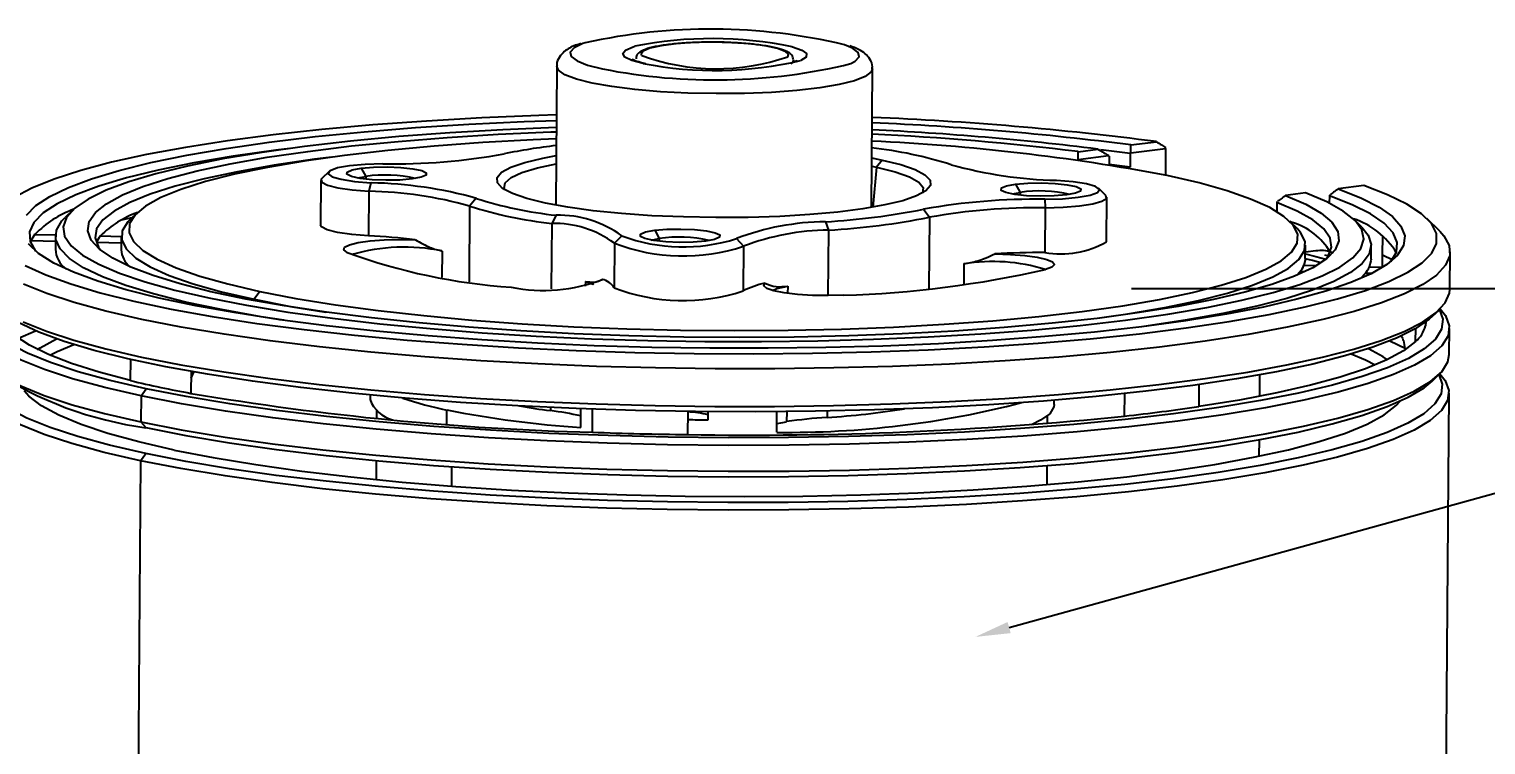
# Model space of a CAD drawing. Header units: millimetres. Extents: x 0 to 1189, y 0 to 841.
# Drawn here: x 538.2 to 704.3, y 537.1 to 618.7 of the extents above; entities that cross this region are included whole.
import ezdxf
from ezdxf import colors
from ezdxf.entities.mleader import LeaderData, LeaderLine
from ezdxf.math import Vec2, Vec3

# ---------------------------------------------------------------- set-up
doc = ezdxf.new("R2010")
doc.units = ezdxf.units.MM

msp = doc.modelspace()

# ---------------------------------------------------------------- linework, layer by layer
at = {"color": 7, "linetype": 'Continuous', "lineweight": 25}
for p, q in [((598.35, 614.5), (598.23, 598.67)), ((625.36, 614.88), (625.36, 615.19)), ((634.23, 598.39), (634.35, 614.23)), ((657.78, 604.76), (660.04, 605.05)), ((663.72, 604.54), (660.37, 604.97)), ((663.72, 604.54), (663.71, 603)), ((663.79, 605.53), (666.71, 605.9)), ((663.8, 604.63), (667.77, 605.14)), ((667.77, 605.14), (667.75, 602.08)), ((667.77, 605.14), (667.77, 605.24)), ((576.06, 602.88), (576.58, 601.94)), ((634.27, 603.1), (634.8, 602.99)), ((634.28, 604.04), (635.46, 603.81)), ((634.8, 602.99), (634.38, 598.42)), ((635.46, 603.81), (634.8, 602.99)), ((657.8, 603.87), (661.26, 604.31)), ((661.33, 604.23), (661.32, 603.26)), ((663.25, 602.94), (663.71, 603)), ((571.45, 601.49), (571.41, 596.4)), ((572.39, 602.5), (571.56, 601.7)), ((575.65, 601.76), (576.58, 601.94)), ((576.58, 601.94), (576.58, 601.63)), ((577.17, 601.21), (576.94, 600.25)), ((576.94, 600.25), (576.9, 595.16)), ((650.26, 599.94), (651.19, 600.11)), ((650.66, 601.05), (651.19, 600.11)), ((651.19, 600.11), (651.18, 599.81)), ((660.95, 599.77), (660.13, 600.58)), ((661.01, 594.47), (661.05, 599.56)), ((683.71, 600.05), (681.44, 599.76)), ((686.44, 599.73), (686.43, 598.88)), ((690.37, 600.9), (687.45, 600.52)), ((543.13, 598.06), (542.29, 597.26)), ((588.42, 598.56), (588.35, 589.91)), ((589.18, 599.44), (588.42, 598.56)), ((640.17, 598.19), (640.83, 597.28)), ((653.99, 599.33), (654.04, 598.37)), ((654.04, 598.37), (654, 593.28)), ((680.44, 598.96), (680.43, 597.93)), ((548.74, 596.97), (549.95, 597.25)), ((550.52, 597.8), (549.69, 597)), ((597.78, 596.58), (597.72, 589.12)), ((598.29, 597.51), (597.78, 596.58)), ((628.98, 596.76), (629.33, 595.81)), ((640.83, 597.28), (640.77, 589.12)), ((682.75, 596), (681.93, 596.81)), ((682.07, 596.67), (682.22, 596.69)), ((690.15, 596.15), (689.33, 596.96)), ((699.01, 595.68), (697.55, 597.13)), ((538.34, 594.43), (538.41, 594.59)), ((541.2, 594.52), (538.41, 594.59)), ((538.87, 595.33), (541.21, 595.28)), ((541.21, 595.17), (541.2, 593.63)), ((546.33, 595.15), (548.71, 595.09)), ((548.71, 595.12), (548.7, 593.58)), ((605.77, 595.16), (604.93, 594.33)), ((609.11, 594.68), (610.04, 594.86)), ((609.52, 595.79), (610.04, 594.86)), ((610.04, 594.86), (610.04, 594.55)), ((618.84, 594.84), (619.64, 593.97)), ((629.33, 595.81), (629.27, 588.34)), ((692.5, 593.01), (692.52, 595.18)), ((548.7, 594.34), (545.87, 594.41)), ((585.27, 593.43), (585.24, 590.39)), ((604.93, 594.33), (604.89, 589.24)), ((619.64, 593.97), (619.6, 588.88)), ((683.69, 592.56), (683.7, 594.1)), ((683.7, 593.33), (684.89, 593.48)), ((685.88, 593.01), (686.33, 592.89)), ((691.19, 592.5), (691.2, 594.04)), ((692.49, 591.58), (692.5, 593.01)), ((692.5, 593.01), (693.67, 592.43)), ((700.17, 589.03), (700.2, 593.32)), ((644.77, 591.97), (644.75, 589.59)), ((683.53, 591.8), (684.95, 591.76)), ((690.99, 591.62), (692.51, 591.58)), ((601.61, 589.97), (601.6, 589.43)), ((683.07, 591.06), (682.68, 590.64)), ((683.58, 591.05), (683.07, 591.06)), ((690.53, 590.88), (689.93, 590.25)), ((691.23, 590.86), (690.53, 590.88)), ((564.5, 588.83), (563.84, 587.92)), ((563.84, 587.92), (563.84, 587.77)), ((624.68, 589.41), (624.67, 588.59)), ((698.2, 585.98), (698.95, 586.69)), ((697.44, 585.36), (697.39, 584.89)), ((697.39, 585.3), (697.39, 584.89)), ((700.11, 581.64), (700.13, 584.6)), ((536.99, 583.47), (538.93, 584.33)), ((696.27, 583.1), (696.28, 584.58)), ((549.77, 578.65), (549.79, 581.06)), ((556.67, 579.69), (556.65, 577.2)), ((556.66, 578.91), (556.97, 579.62)), ((556.97, 579.62), (556.97, 579.64)), ((671.57, 578.2), (671.55, 575.68)), ((678.5, 576.85), (678.52, 579.31)), ((698.15, 578.58), (698.89, 579.3)), ((550.97, 576.9), (550.95, 573.94)), ((550.97, 576.9), (551.56, 577.71)), ((577.07, 577), (577.07, 576.5)), ((655.07, 575.91), (655.07, 576.41)), ((663.09, 574.6), (663.11, 577.16)), ((699.71, 528.98), (700.08, 577.2)), ((577.81, 575.23), (577.8, 574.34)), ((585.82, 573.66), (585.83, 575.3)), ((597.62, 575.58), (597.62, 575.22)), ((601.09, 573.29), (601.11, 575.43)), ((602.41, 572.76), (602.43, 575.39)), ((613.28, 575.13), (613.26, 572.49)), ((615.61, 574.17), (615.61, 575.1)), ((623.43, 572.75), (623.45, 575.1)), ((624.57, 575.11), (624.56, 573.96)), ((629.17, 575.17), (629.17, 574.45)), ((654.3, 573.76), (654.31, 574.65)), ((550.95, 573.94), (551.52, 573.28)), ((678.45, 570.03), (678.46, 571.91)), ((550.91, 569.51), (551.5, 570.32)), ((550.91, 569.51), (550.55, 521.29)), ((577.76, 569.54), (577.75, 567.36)), ((586.37, 568.83), (586.35, 566.61)), ((654.25, 566.78), (654.26, 568.96))]:
    msp.add_line(p, q, dxfattribs=at)
at = {"color": 7, "linetype": 'Continuous', "lineweight": 25, "flags": 128}
for points in [[(601.6, 617.18), (601.34, 617.09), (600.34, 616.62), (599.89, 616.12), (600, 615.62), (600.67, 615.12), (601.87, 614.64), (603.56, 614.21)], [(608.22, 614.81), (606.91, 615.16), (606.11, 615.55), (605.87, 615.95), (606.19, 616.35), (607.06, 616.72), (607.25, 616.78)], [(620.35, 617.05), (618.3, 617.19), (616.12, 617.24), (613.96, 617.2), (611.96, 617.07), (610.26, 616.85), (608.97, 616.56), (608.19, 616.23), (607.97, 615.87), (608.03, 615.73)], [(624.68, 615.59), (624.76, 615.83), (624.41, 616.19), (623.52, 616.53), (622.13, 616.82), (620.35, 617.05)], [(625.17, 616.73), (625.22, 616.72), (626.29, 616.35), (626.81, 615.95), (626.77, 615.54), (626.18, 615.15), (626.16, 615.14)], [(631.89, 614.81), (632.39, 615.07), (632.84, 615.57), (632.73, 616.08), (632.06, 616.58), (631.15, 616.96)], [(602.39, 612.58), (600.59, 613.04), (599.29, 613.54), (598.54, 614.07), (598.35, 614.5)], [(625.36, 615.21), (625.21, 614.92), (625.05, 614.8)], [(634.35, 614.23), (634.21, 613.86), (633.52, 613.35), (632.29, 612.86), (630.53, 612.42), (628.33, 612.05), (625.73, 611.75), (622.84, 611.53), (619.74, 611.41), (616.53, 611.38), (613.31, 611.44), (610.19, 611.6), (607.27, 611.85), (604.64, 612.18), (602.39, 612.58)], [(598.31, 608.95), (596.3, 608.88), (589.81, 608.61), (583.49, 608.26), (577.4, 607.81), (571.56, 607.29), (566.03, 606.68), (560.83, 606), (556.01, 605.25), (551.59, 604.43), (547.6, 603.55), (544.08, 602.62), (541.04, 601.63), (538.51, 600.61), (536.5, 599.55)], [(537.91, 597.53), (538.95, 598.61), (540.54, 599.66), (542.67, 600.69), (545.31, 601.68), (548.46, 602.63), (552.08, 603.52), (556.16, 604.36), (560.66, 605.14), (565.56, 605.84), (570.81, 606.48), (576.39, 607.03), (582.24, 607.5), (588.34, 607.89), (594.63, 608.19), (598.31, 608.32)], [(598.3, 607.52), (592.21, 607.27), (586.17, 606.92), (580.36, 606.48), (574.83, 605.96), (569.61, 605.36), (564.75, 604.68), (560.28, 603.94), (556.24, 603.12), (552.66, 602.25), (549.57, 601.33), (546.98, 600.36), (544.92, 599.35), (543.41, 598.32), (542.45, 597.26), (542.06, 596.19), (542.24, 595.11), (542.98, 594.03), (544.28, 592.97), (546.13, 591.92), (548.51, 590.9), (551.41, 589.92), (554.81, 588.97), (558.68, 588.08), (562.99, 587.25), (567.7, 586.47), (572.78, 585.77), (578.2, 585.13), (583.91, 584.58), (589.86, 584.11), (596.02, 583.73), (602.33, 583.43), (608.74, 583.23), (615.22, 583.12), (621.7, 583.11), (628.13, 583.19), (634.48, 583.36), (640.69, 583.63), (646.71, 583.98), (652.5, 584.42), (658.01, 584.95), (663.2, 585.56), (668.03, 586.24), (672.47, 586.99), (676.47, 587.81), (680.02, 588.69), (683.07, 589.62), (685.62, 590.59), (687.64, 591.6), (689.11, 592.64), (690.02, 593.7), (690.37, 594.77), (690.15, 595.85), (689.37, 596.92), (688.02, 597.99), (686.13, 599.03), (683.71, 600.05), (683.71, 600.05)], [(681.44, 599.76), (683.74, 598.76), (685.5, 597.74), (686.73, 596.71), (687.41, 595.66), (687.52, 594.61), (687.08, 593.57), (686.09, 592.54), (684.55, 591.53), (682.47, 590.56), (679.88, 589.62), (676.79, 588.73), (673.22, 587.89), (669.21, 587.11), (664.78, 586.4), (659.97, 585.75), (654.82, 585.19), (649.37, 584.7), (643.66, 584.29), (637.74, 583.98), (631.64, 583.75), (625.43, 583.61), (619.14, 583.57), (612.83, 583.62), (606.55, 583.76), (600.34, 584), (594.26, 584.32), (588.34, 584.73), (582.65, 585.22), (577.22, 585.8), (572.09, 586.44), (567.31, 587.16), (562.91, 587.95), (558.93, 588.79), (555.4, 589.68), (552.34, 590.62), (549.78, 591.6), (547.75, 592.61), (546.24, 593.64), (545.29, 594.68), (544.89, 595.73), (545.05, 596.78), (545.76, 597.81), (547.03, 598.83), (548.83, 599.82), (551.17, 600.78), (554.01, 601.69), (557.34, 602.56), (561.13, 603.37), (565.35, 604.12), (569.97, 604.8), (574.95, 605.41), (580.26, 605.94), (585.84, 606.38), (591.66, 606.74), (597.68, 607.02), (598.3, 607.04)], [(598.29, 606.23), (595.67, 606.12), (589.91, 605.8), (584.37, 605.4), (579.1, 604.91), (574.15, 604.34), (569.56, 603.69), (565.36, 602.97), (561.6, 602.19), (558.31, 601.35), (555.51, 600.46), (553.23, 599.52), (551.48, 598.55), (550.29, 597.56), (549.66, 596.55), (549.59, 595.52), (550.1, 594.5), (551.17, 593.49), (552.79, 592.49), (554.96, 591.51), (557.65, 590.57), (560.84, 589.67), (564.5, 588.83)], [(567.92, 605.14), (566.32, 604.94), (561.45, 604.24), (556.97, 603.47), (552.91, 602.64), (549.29, 601.76), (546.16, 600.82), (543.52, 599.84), (541.39, 598.82), (539.8, 597.77), (538.75, 596.7), (538.25, 595.62), (538.31, 594.53), (538.91, 593.43), (538.93, 593.41)], [(663.8, 604.63), (663.76, 604.58), (663.72, 604.54)], [(572.68, 604.14), (570.73, 603.89), (566.14, 603.22), (561.94, 602.48), (558.16, 601.68), (554.85, 600.83), (552.01, 599.92), (549.68, 598.97), (547.88, 597.99), (546.61, 596.98), (545.89, 595.96), (545.72, 594.92), (546.1, 593.88), (546.33, 593.56)], [(578.52, 603.37), (576.5, 603.31), (574.72, 603.15), (573.35, 602.9), (572.51, 602.59), (572.3, 602.25), (572.73, 601.91), (573.76, 601.61), (575.29, 601.37), (577.17, 601.21)], [(581.85, 601.65), (580.46, 601.53), (578.88, 601.5), (577.32, 601.56), (575.95, 601.71), (574.95, 601.92), (574.42, 602.18), (574.45, 602.44), (575.02, 602.68), (576.06, 602.88)], [(576.06, 602.88), (577.45, 602.99), (579.02, 603.02), (580.59, 602.96), (581.96, 602.82), (582.96, 602.6), (583.48, 602.35), (583.46, 602.09), (582.89, 601.84), (581.85, 601.65)], [(597.06, 598.9), (594.94, 599.42), (593.31, 599.98), (592.18, 600.57), (591.59, 601.19), (591.56, 601.8), (592.07, 602.41), (593.13, 602.99), (594.7, 603.53), (596.76, 604.03), (598.28, 604.31)], [(592.45, 600.4), (592.37, 600.58), (592.46, 601.2), (593.14, 601.81), (594.38, 602.39), (596.16, 602.92), (598.27, 603.37)], [(635.46, 603.81), (637.57, 603.29), (639.21, 602.72), (640.33, 602.13), (640.92, 601.52), (640.95, 600.9), (640.44, 600.3), (639.38, 599.72), (637.81, 599.17), (635.75, 598.68), (633.26, 598.24), (630.39, 597.87), (627.21, 597.58), (623.78, 597.38), (620.18, 597.26), (616.49, 597.24), (612.8, 597.31), (609.19, 597.46), (605.73, 597.71), (602.51, 598.03), (599.6, 598.43), (597.06, 598.9)], [(634.8, 602.99), (636.94, 602.46), (638.56, 601.89), (639.63, 601.28), (640.13, 600.66), (640.05, 600.04)], [(661.33, 604.23), (661.29, 604.27), (661.26, 604.31)], [(564.5, 588.83), (568.6, 588.03), (573.11, 587.3), (577.98, 586.64), (583.18, 586.06), (588.67, 585.55), (594.39, 585.13), (600.29, 584.8), (606.33, 584.55), (612.46, 584.41), (618.61, 584.35), (624.75, 584.39), (630.81, 584.52), (636.75, 584.75), (642.51, 585.07), (648.05, 585.47), (653.32, 585.96), (658.27, 586.54), (662.87, 587.18), (667.06, 587.9), (670.82, 588.68), (674.11, 589.52), (676.91, 590.41), (679.2, 591.35), (680.94, 592.32), (682.13, 593.31), (682.77, 594.32), (682.83, 595.35), (682.32, 596.37), (681.25, 597.38), (679.63, 598.38), (677.46, 599.36), (674.77, 600.3), (671.59, 601.2), (667.93, 602.04)], [(571.56, 601.7), (571.49, 601.62), (571.57, 601.27), (572.22, 600.93), (573.4, 600.64), (575.02, 600.4), (576.94, 600.25)], [(650.66, 601.05), (652.05, 601.17), (653.63, 601.2), (655.19, 601.14), (656.56, 600.99), (657.57, 600.78), (658.09, 600.53), (658.06, 600.26), (657.5, 600.02), (656.45, 599.83)], [(653.99, 599.33), (656.01, 599.39), (657.79, 599.56), (659.17, 599.8), (660, 600.11), (660.21, 600.45), (659.78, 600.79), (658.75, 601.1), (657.22, 601.34), (655.34, 601.49)], [(537.74, 591.78), (540.09, 590.71), (542.95, 589.67), (546.3, 588.67), (550.13, 587.71), (554.4, 586.81), (559.08, 585.97), (564.15, 585.18), (569.57, 584.47), (575.31, 583.83), (581.31, 583.27), (587.56, 582.79), (593.99, 582.4), (600.58, 582.09), (607.27, 581.87), (614.02, 581.75), (620.78, 581.72), (627.52, 581.78), (634.18, 581.93), (640.71, 582.17), (647.09, 582.5), (653.25, 582.92), (659.17, 583.42), (664.8, 584), (670.1, 584.66), (675.03, 585.39), (679.58, 586.19), (683.69, 587.06), (687.35, 587.97), (690.54, 588.94), (693.22, 589.96), (695.39, 591), (697.02, 592.08), (698.11, 593.18), (698.65, 594.3), (698.63, 595.43), (698.06, 596.55), (696.94, 597.67), (695.28, 598.77), (693.08, 599.85), (690.37, 600.9), (690.37, 600.9)], [(687.45, 600.52), (690.03, 599.49), (692.1, 598.43), (693.62, 597.35), (694.6, 596.25), (695.03, 595.15), (694.9, 594.05), (694.21, 592.96), (692.97, 591.89), (691.19, 590.84), (688.88, 589.82), (686.05, 588.85), (682.73, 587.92), (678.94, 587.04), (674.71, 586.23), (670.06, 585.47), (665.04, 584.79), (659.66, 584.19), (653.99, 583.66), (648.04, 583.22), (641.87, 582.86), (635.52, 582.59), (629.03, 582.42), (622.45, 582.33), (615.82, 582.34), (609.2, 582.44), (602.63, 582.63), (596.16, 582.91), (589.82, 583.29), (583.68, 583.74), (577.76, 584.28), (572.11, 584.9), (566.78, 585.59), (561.8, 586.36), (557.2, 587.18), (553.01, 588.07), (549.28, 589), (546.02, 589.99), (543.25, 591.01), (541, 592.06), (539.28, 593.14), (538.11, 594.23)], [(656.45, 599.83), (655.06, 599.71), (653.49, 599.68), (651.92, 599.74), (650.56, 599.89), (649.55, 600.1), (649.03, 600.35), (649.05, 600.62), (649.62, 600.86), (650.66, 601.05)], [(654.04, 598.37), (656.1, 598.42), (657.95, 598.57), (659.46, 598.8), (660.51, 599.1), (661.01, 599.43), (660.95, 599.77)], [(686.44, 599.73), (686.48, 599.78), (686.51, 599.83)], [(693.45, 592.25), (694.08, 593.31), (694.17, 594.41), (693.71, 595.5), (692.69, 596.59), (691.14, 597.66), (689.05, 598.71), (686.44, 599.73)], [(680.44, 598.96), (680.48, 599.02), (680.51, 599.06)], [(686.05, 592.51), (686.29, 592.84), (686.69, 593.87), (686.53, 594.91), (685.82, 595.95), (684.56, 596.97), (682.76, 597.98), (680.44, 598.96)], [(567.24, 585.53), (564.64, 585.94), (560.12, 586.75), (556.03, 587.61), (552.39, 588.53), (549.22, 589.5), (546.55, 590.5), (544.41, 591.53), (542.81, 592.59), (541.75, 593.66), (541.25, 594.74), (541.31, 595.81), (541.93, 596.88), (542.29, 597.26)], [(549.69, 597), (549.45, 596.76), (548.81, 595.73), (548.75, 594.7), (549.26, 593.66), (550.35, 592.63), (551.99, 591.62), (554.18, 590.64), (556.91, 589.69), (560.13, 588.78), (563.84, 587.92)], [(576.9, 595.16), (574.98, 595.31), (573.37, 595.55), (572.18, 595.84), (571.53, 596.18), (571.41, 596.4)], [(681.91, 596.83), (682.01, 596.78), (682.22, 596.69)], [(699.01, 595.68), (699.47, 595.18), (700.09, 594.05), (700.16, 592.92), (699.68, 591.8), (698.65, 590.69), (697.09, 589.6), (694.99, 588.54), (692.38, 587.52), (689.27, 586.54), (685.68, 585.6), (681.63, 584.73), (677.16, 583.91), (672.29, 583.16), (667.05, 582.48), (661.47, 581.87), (655.6, 581.34), (649.48, 580.9), (643.13, 580.54), (636.61, 580.27), (629.95, 580.09), (623.21, 580), (616.41, 580), (609.62, 580.09), (602.87, 580.27), (596.21, 580.55), (589.68, 580.91), (583.32, 581.35), (577.17, 581.88), (571.29, 582.49), (565.69, 583.17), (560.43, 583.93), (555.53, 584.75), (551.04, 585.63), (546.96, 586.56), (543.34, 587.54), (540.2, 588.57), (537.56, 589.63)], [(574.44, 593.27), (574.06, 593.57), (574.16, 593.87), (574.72, 594.15), (575.71, 594.39), (577.06, 594.58), (578.67, 594.7), (580.43, 594.74), (582.23, 594.71)], [(615.31, 594.57), (613.92, 594.45), (612.35, 594.42), (610.78, 594.48), (609.41, 594.63), (608.41, 594.84), (607.89, 595.09), (607.91, 595.36), (608.48, 595.6), (609.52, 595.79)], [(609.52, 595.79), (610.91, 595.91), (612.49, 595.94), (614.05, 595.88), (615.42, 595.74), (616.42, 595.52), (616.95, 595.27), (616.92, 595.01), (616.35, 594.76), (615.31, 594.57)], [(660.26, 585.79), (663.45, 586.25), (667.69, 586.98), (671.5, 587.77), (674.84, 588.62), (677.67, 589.52), (679.98, 590.47), (681.75, 591.45), (682.96, 592.46), (683.6, 593.48), (683.66, 594.52), (683.15, 595.56), (682.75, 596)], [(690.15, 596.15), (690.87, 595.24), (691.2, 594.16), (690.97, 593.08), (690.18, 592.02), (688.84, 590.97), (686.95, 589.95), (684.53, 588.97), (681.6, 588.03), (678.18, 587.14), (674.3, 586.3), (669.99, 585.53), (665.27, 584.83), (665.03, 584.79)], [(648.29, 593.1), (650.07, 593.04), (651.73, 592.91), (653.14, 592.72), (654.22, 592.47), (654.88, 592.19), (655.08, 591.89), (654.81, 591.6), (654.09, 591.33)], [(683.7, 593.12), (684.88, 592.82), (686.04, 592.5)], [(683.69, 592.56), (683.68, 592.38), (683.53, 591.8)], [(685.45, 592.08), (684.53, 592.33), (683.69, 592.55)], [(691.19, 592.5), (691.18, 592.32), (690.99, 591.62)], [(601.61, 589.97), (602.49, 589.66), (602.55, 589.62)], [(631.06, 588.39), (629.3, 588.34), (627.51, 588.37), (625.8, 588.47), (624.29, 588.65), (623.1, 588.88), (622.3, 589.15), (621.95, 589.45), (622.07, 589.75)], [(550.97, 576.9), (546.82, 577.86), (543.13, 578.86), (539.95, 579.91), (537.29, 580.99), (535.17, 582.11), (533.6, 583.24), (532.59, 584.39), (532.16, 585.55), (532.29, 586.7), (533, 587.84), (533.22, 588.07)], [(551.56, 577.71), (547.44, 578.66), (543.79, 579.66), (540.64, 580.7), (538, 581.77), (535.9, 582.87), (534.34, 584), (533.34, 585.14), (532.91, 586.28), (533.05, 587.42), (533.32, 587.97)], [(537.52, 585.34), (540.17, 584.28), (543.31, 583.25), (546.93, 582.27), (551, 581.34), (555.5, 580.46), (560.4, 579.64), (565.66, 578.89), (571.25, 578.2), (577.14, 577.59), (583.28, 577.07), (589.64, 576.62), (596.17, 576.26), (602.84, 575.99), (609.59, 575.8), (616.38, 575.71), (623.17, 575.71), (629.92, 575.8), (636.58, 575.98), (643.1, 576.25), (649.44, 576.61), (655.57, 577.05), (661.44, 577.58), (667.01, 578.19), (672.26, 578.87), (677.13, 579.62), (681.6, 580.44), (685.65, 581.32), (689.24, 582.25), (692.35, 583.23), (694.96, 584.25), (697.06, 585.31), (698.62, 586.4), (699.65, 587.51), (700.13, 588.63), (700.17, 589.03)], [(563.84, 587.92), (567.99, 587.11), (572.02, 586.46)], [(622.93, 588.92), (623.44, 589.15), (624.68, 589.41)], [(549.77, 578.65), (546.17, 579.6), (543.04, 580.59), (540.39, 581.62), (538.24, 582.68), (536.61, 583.75), (535.5, 584.84), (534.93, 585.94), (534.84, 586.58)], [(699.08, 586.82), (699.68, 586.07), (700.11, 584.91), (699.97, 583.76), (699.26, 582.62), (697.98, 581.49), (696.15, 580.4), (693.76, 579.33), (690.85, 578.3), (687.42, 577.33), (683.51, 576.4), (679.14, 575.54), (674.34, 574.74), (669.14, 574.01), (663.57, 573.36), (657.69, 572.8), (651.52, 572.31), (645.1, 571.92), (638.5, 571.61), (631.73, 571.4), (624.86, 571.29), (617.93, 571.26), (610.99, 571.34), (604.09, 571.51), (597.26, 571.77), (590.57, 572.12), (584.05, 572.57), (577.75, 573.1), (571.71, 573.71), (565.97, 574.4), (560.58, 575.17), (555.57, 576), (550.97, 576.9)], [(698.98, 586.73), (699.37, 585.66), (699.23, 584.51), (698.53, 583.38), (697.26, 582.27), (695.44, 581.18), (693.08, 580.12), (690.19, 579.11), (686.79, 578.14), (682.91, 577.22), (678.58, 576.36), (673.82, 575.57), (668.67, 574.85), (663.16, 574.21), (657.32, 573.65), (651.21, 573.17), (644.85, 572.78), (638.3, 572.47), (631.6, 572.27), (624.79, 572.15), (617.92, 572.13), (611.05, 572.2), (604.2, 572.37), (597.44, 572.63), (590.8, 572.98), (584.34, 573.42), (578.1, 573.95), (572.11, 574.55), (566.43, 575.24), (561.08, 576), (556.12, 576.82), (551.56, 577.71)], [(698.2, 585.98), (697.82, 585.64), (696.22, 584.55), (694.07, 583.48), (691.39, 582.45), (688.21, 581.47), (684.54, 580.54), (680.4, 579.66), (675.83, 578.85), (670.86, 578.1), (665.51, 577.43), (659.83, 576.83), (653.86, 576.32), (647.63, 575.89), (641.19, 575.55), (634.58, 575.3), (627.84, 575.15), (621.03, 575.08), (614.18, 575.11), (607.34, 575.24), (600.57, 575.45), (593.9, 575.76), (587.38, 576.16), (581.06, 576.64), (574.97, 577.21), (569.16, 577.86), (563.67, 578.58), (558.54, 579.37), (553.79, 580.22), (549.47, 581.14), (545.6, 582.1), (542.21, 583.12), (539.32, 584.17), (536.95, 585.26)], [(539.16, 582.19), (539.47, 582.4), (541.33, 583.41)], [(696.27, 583.1), (694.89, 582.04), (692.99, 581), (690.57, 579.99), (687.67, 579.03), (684.29, 578.11), (680.46, 577.24), (676.2, 576.43), (671.55, 575.68)], [(693.32, 583.17), (694.22, 582.77), (695.22, 582.29)], [(532.11, 582.9), (532.13, 582.59), (532.57, 581.43), (533.58, 580.28), (535.15, 579.15), (537.27, 578.04), (539.93, 576.95), (543.11, 575.9), (546.79, 574.9), (550.95, 573.94)], [(540.55, 581.55), (541.4, 581.97), (543.29, 582.77)], [(550.95, 573.94), (555.55, 573.04), (560.56, 572.21), (565.95, 571.44), (571.69, 570.75), (577.73, 570.14), (584.03, 569.61), (590.55, 569.16), (597.24, 568.81), (604.07, 568.55), (610.97, 568.38), (617.91, 568.31), (624.84, 568.33), (631.71, 568.44), (638.47, 568.66), (645.08, 568.96), (651.49, 569.35), (657.66, 569.84), (663.55, 570.41), (669.11, 571.06), (674.31, 571.78), (679.12, 572.58), (683.49, 573.44), (687.4, 574.37), (690.83, 575.35), (693.74, 576.37), (696.12, 577.44), (697.96, 578.54), (699.24, 579.66), (699.95, 580.8), (700.11, 581.64)], [(691.65, 580.41), (690.55, 580.97), (688.93, 581.68)], [(693.06, 581.03), (692.55, 581.37), (690.9, 582.29)], [(550.91, 569.51), (546.76, 570.46), (543.08, 571.46), (539.9, 572.51), (537.23, 573.6), (535.11, 574.71), (533.54, 575.85), (532.54, 577), (532.1, 578.15), (532.24, 579.3), (532.95, 580.44), (533.17, 580.68)], [(551.5, 570.32), (547.38, 571.27), (543.74, 572.26), (540.58, 573.3), (537.94, 574.38), (535.84, 575.48), (534.28, 576.6), (533.29, 577.74), (532.86, 578.89), (532.99, 580.03), (533.26, 580.58)], [(699.02, 579.43), (699.62, 578.67), (700.06, 577.52), (699.92, 576.37), (699.21, 575.22), (697.93, 574.1), (696.09, 573), (693.71, 571.93), (690.79, 570.91), (687.37, 569.93), (683.46, 569.01), (679.08, 568.14), (674.28, 567.34), (669.08, 566.62), (663.52, 565.97), (657.63, 565.4), (651.46, 564.92), (645.05, 564.52), (638.44, 564.22), (631.68, 564.01), (624.81, 563.89), (617.88, 563.87), (610.94, 563.94), (604.03, 564.11), (597.21, 564.37), (590.51, 564.73), (583.99, 565.17), (577.69, 565.7), (571.65, 566.31), (565.92, 567.01), (560.53, 567.77), (555.51, 568.61), (550.91, 569.51)], [(698.93, 579.33), (699.31, 578.26), (699.18, 577.12), (698.47, 575.99), (697.2, 574.87), (695.38, 573.78), (693.02, 572.73), (690.13, 571.71), (686.74, 570.74), (682.86, 569.83), (678.53, 568.97), (673.77, 568.18), (668.61, 567.46), (663.1, 566.81), (657.27, 566.25), (651.15, 565.77), (644.8, 565.38), (638.25, 565.08), (631.54, 564.87), (624.74, 564.75), (617.87, 564.73), (610.99, 564.81), (604.15, 564.97), (597.38, 565.23), (590.75, 565.58), (584.29, 566.02), (578.04, 566.55), (572.06, 567.16), (566.37, 567.84), (561.03, 568.6), (556.06, 569.43), (551.5, 570.32)], [(551.52, 573.28), (556.08, 572.39), (561.05, 571.56), (566.39, 570.8), (572.08, 570.12), (578.06, 569.51), (584.31, 568.98), (590.77, 568.54), (597.4, 568.19), (604.17, 567.93), (611.01, 567.76), (617.89, 567.69), (624.76, 567.71), (631.57, 567.83), (638.27, 568.04), (644.82, 568.34), (651.17, 568.73), (657.29, 569.21), (663.12, 569.77), (668.63, 570.42), (673.79, 571.14), (678.55, 571.93), (682.88, 572.78), (686.76, 573.7), (690.15, 574.67), (693.04, 575.69), (695.4, 576.74), (697.23, 577.83), (698.15, 578.58)], [(554.72, 570.73), (550.71, 571.65), (547.17, 572.63), (544.13, 573.64), (541.6, 574.7), (539.61, 575.78), (538.18, 576.88), (537.62, 577.5)], [(554.72, 570.73), (559.18, 569.86), (564.04, 569.06), (569.28, 568.32), (574.86, 567.66), (580.73, 567.08), (586.86, 566.58), (593.19, 566.16), (599.7, 565.84), (606.32, 565.6), (613.01, 565.46), (619.72, 565.42), (626.41, 565.47), (633.02, 565.61), (639.51, 565.85), (645.84, 566.18), (651.94, 566.6), (657.79, 567.1), (663.34, 567.69), (668.55, 568.36), (673.38, 569.09), (677.8, 569.9), (681.77, 570.77), (685.27, 571.7), (688.27, 572.67), (690.75, 573.69), (692.7, 574.75), (694.09, 575.83), (694.52, 576.32)], [(655.07, 575.91), (655.03, 575.65), (654.55, 574.87), (653.51, 574.12), (652.48, 573.62)], [(623.44, 573.74), (623.89, 573.84), (624.56, 573.96)]]:
    msp.add_lwpolyline(points, dxfattribs=at)
at = {"color": 7, "linetype": 'Continuous', "lineweight": 25}
for centre, radius, start, end in [((615.89, 552.62), 66.12, 76.6559, 102.4804), ((616.1, 572.56), 45.1, 78.3949, 101.3127), ((616.38, 678.82), 65.87, 258.7844, 283.6239), ((616.55, 638.91), 24.69, 249.828, 289.2344), ((616.39, 657.06), 43.03, 259.0523, 283.1134), ((619.02, 239.08), 369.91, 82.5926, 87.6302), ((619.41, 260.08), 348.29, 82.6797, 87.5483), ((618.59, 271.53), 336.09, 82.9149, 87.3207), ((618.72, 285.79), 321.36, 83.0191, 87.2216), ((605.59, 540.31), 65.55, 96.394, 101.656), ((629.13, 558.64), 46.83, 72.3504, 83.7549), ((623.41, 366.23), 239.98, 79.3099, 87.4013), ((579.44, 676.52), 73.16, 269.28, 280.1613), ((656.35, 649.9), 48.41, 254.4006, 268.8085), ((630.13, 354.02), 251.23, 82.3177, 82.8674), ((578.8, 586.55), 15.55, 77.1773, 98.1933), ((576.17, 552.81), 48.41, 74.4006, 88.8085), ((575.98, 554), 46.26, 74.4006, 88.8085), ((653.4, 584.73), 15.55, 77.1773, 98.1933), ((547.59, 586.76), 12.23, 110.6147, 135.4904), ((603.01, 644.43), 48.14, 252.3504, 263.7549), ((603.38, 644.06), 46.83, 252.3504, 263.7549), ((623.93, 680.72), 84.11, 273.4375, 281.1295), ((653.07, 526.18), 73.16, 89.28, 100.1613), ((653.16, 528.47), 69.9, 89.28, 100.1613), ((554.43, 587.02), 11.48, 109.8248, 134.8848), ((598.01, 584.83), 11.75, 53.9552, 91.1414), ((598.53, 585.22), 12.3, 53.9552, 91.1414), ((629.25, 567.61), 29.16, 90.5342, 110.924), ((624.14, 682.12), 86.47, 273.4375, 281.1295), ((679.91, 589.28), 7.76, 31.2764, 72.6741), ((686.42, 588.59), 8.95, 31.382, 72.0794), ((541.52, 593.17), 3.43, 140.7951, 155.4111), ((548.71, 593.16), 3.1, 140.0187, 156.1874), ((572.75, 514.24), 81.03, 83.2862, 87.0637), ((612.76, 613.9), 20, 249.529, 287.6727), ((612.26, 579.47), 15.55, 77.1773, 98.1933), ((629.59, 567.95), 27.86, 90.5342, 110.924), ((544.17, 593.78), 2.98, 182.915, 232.9308), ((551.34, 593.71), 2.65, 182.8699, 231.2322), ((597.6, 656.5), 67.34, 249.8819, 266.2235), ((580.95, 572.31), 21.56, 78.4592, 106.0489), ((612.78, 614.64), 21.78, 248.854, 288.3476), ((654.27, 493.86), 99.41, 90.154, 93.4491), ((655.9, 603.36), 10.26, 259.368, 299.9133), ((627.2, 710.16), 121.84, 271.8174, 282.7496), ((648.04, 571.84), 20.39, 72.7905, 99.228), ((680.81, 592.98), 2.97, 319.66, 336.5461), ((687.99, 592.97), 3.3, 320.5031, 335.703), ((596.87, 607.18), 18.25, 258.2707, 291.4829), ((602.94, 587.93), 2.35, 33.7897, 74.7626), ((623.92, 580.52), 9.41, 101.3327, 117.3242), ((612.74, 609.55), 21.78, 248.854, 288.3476), ((693.88, 585.83), 3.63, 311.1631, 345.0431), ((556.97, 614.51), 41.59, 236.5183, 262.4694), ((580.31, 706.01), 130.97, 256.5145, 259.5908), ((610.96, 898.75), 326.11, 260.4134, 268.4978), ((580.53, 577.73), 3.67, 199.4992, 255.6391), ((593.49, 613.45), 38.92, 250.9657, 258.6489), ((609.2, 694.1), 121.08, 258.8719, 266.1608), ((607.99, 654.7), 80.15, 260.0339, 262.5615), ((592.67, 536.03), 39.5, 77.6673, 82.8027), ((613.02, 565.05), 10.02, 75.0326, 88.5453), ((624.66, 679.33), 106.59, 269.3436, 284.495), ((622.54, 675.01), 100.78, 273.7693, 278.8248), ((637.7, 806.89), 233.67, 276.2381, 278.3289), ((620.55, 990.48), 418.05, 269.0007, 275.8413), ((617.81, 808.23), 234.07, 268.8882, 269.4602), ((633.34, 512.47), 62.12, 93.855, 98.1239), ((619.59, 1053.91), 481.46, 267.9553, 269.2463)]:
    msp.add_arc(centre, radius, start, end, dxfattribs=at)
for points, knots in [([(601.09, 617.09), (600.88, 617.02), (600.11, 616.79), (599.37, 616.37), (598.66, 615.63), (598.31, 614.94), (598.38, 614.57), (598.4, 614.5)], [0, 0, 0, 0, 0.1460978, 0.5452271, 0.7556115, 0.95635, 1, 1, 1, 1]), ([(620.41, 617.05), (620.08, 617.08), (619.14, 617.16), (617.43, 617.25), (615.34, 617.26), (613.31, 617.19), (611.45, 617.04), (609.87, 616.82), (608.61, 616.52), (607.92, 616.21), (607.41, 615.81), (607.42, 615.46), (607.42, 615.34)], [0, 0, 0, 0, 0.06094, 0.177687, 0.294402, 0.41112, 0.528018, 0.645457, 0.764269, 0.887364, 0.961504, 1, 1, 1, 1]), ([(625.33, 615.25), (625.28, 615.43), (625.19, 615.82), (624.7, 616.14), (624.01, 616.44), (622.82, 616.73), (621.54, 616.93), (620.66, 617.02), (620.41, 617.05)], [0, 0, 0, 0, 0.1215916, 0.2562421, 0.4540735, 0.673342, 0.9039782, 1, 1, 1, 1]), ([(634.31, 614.21), (634.32, 614.29), (634.4, 614.69), (634.05, 615.38), (633.49, 615.99), (632.78, 616.45), (632.11, 616.7), (631.76, 616.83)], [0, 0, 0, 0, 0.0524277, 0.2611843, 0.4665065, 0.7199092, 1, 1, 1, 1]), ([(608.52, 614.79), (608.3, 614.84), (607.75, 614.97), (607.22, 615.13), (606.96, 615.31), (607.01, 615.26), (607.02, 615.25)], [0, 0, 0, 0, 0.25801, 0.653285, 0.972469, 1, 1, 1, 1]), ([(625.69, 615.1), (625.7, 615.11), (625.73, 615.13), (625.61, 615.08), (625.53, 615.04)], [0, 0, 0, 0, 0.31525, 1, 1, 1, 1]), ([(657.8, 603.87), (657.79, 604.03), (657.79, 604.33), (657.78, 604.63), (657.78, 604.76)], [0, 0, 0, 0, 0.5589377, 1, 1, 1, 1]), ([(660.04, 605.05), (660.27, 604.91), (660.68, 604.67), (661.08, 604.42), (661.26, 604.31)], [0, 0, 0, 0, 0.558936, 1, 1, 1, 1]), ([(663.8, 604.63), (663.79, 604.8), (663.79, 605.1), (663.79, 605.4), (663.79, 605.53)], [0, 0, 0, 0, 0.55908, 1, 1, 1, 1]), ([(666.71, 605.9), (666.91, 605.78), (667.26, 605.56), (667.61, 605.34), (667.77, 605.24)], [0, 0, 0, 0, 0.558991, 1, 1, 1, 1]), ([(681.44, 599.76), (681.27, 599.63), (680.96, 599.39), (680.65, 599.16), (680.51, 599.06)], [0, 0, 0, 0, 0.561095, 1, 1, 1, 1]), ([(687.45, 600.52), (687.27, 600.39), (686.96, 600.16), (686.65, 599.93), (686.51, 599.83)], [0, 0, 0, 0, 0.560937, 1, 1, 1, 1]), ([(582.23, 594.71), (582.8, 594.39), (583.85, 593.79), (584.82, 593.54), (585.27, 593.43)], [0, 0, 0, 0, 0.542514, 1, 1, 1, 1]), ([(644.77, 591.97), (645.29, 592.06), (646.44, 592.26), (647.64, 592.8), (648.29, 593.1)], [0, 0, 0, 0, 0.4527056, 1, 1, 1, 1]), ([(684.89, 593.48), (685.49, 593.53), (686.18, 593.58), (686.78, 593.23), (686.86, 593.19)], [0, 0, 0, 0, 0.855591, 1, 1, 1, 1]), ([(601.61, 589.97), (601.95, 589.92), (602.72, 589.8), (603.26, 590.06), (603.55, 590.2)], [0, 0, 0, 0, 0.4527056, 1, 1, 1, 1]), ([(622.07, 589.75), (622.48, 589.59), (623.24, 589.3), (624.23, 589.37), (624.68, 589.41)], [0, 0, 0, 0, 0.542514, 1, 1, 1, 1]), ([(694.63, 583.77), (694.72, 583.59), (694.96, 583.12), (694.99, 582.6), (695.02, 582.28)], [0, 0, 0, 0, 0.39439, 1, 1, 1, 1])]:
    msp.add_open_spline(points, degree=3, knots=knots, dxfattribs=at)

# ---------------------------------------------------------------- leaders
ml = msp.add_multileader_mtext('Standard')
ml.set_content('{\\fSimSun|b0|i0|c134|p2;驱动动力电机}', color=256)
ml.set_leader_properties()
ml.build(insert=Vec2(0, 0))
ml.multileader.update_dxf_attribs({"text_attachment_direction": 1, "text_right_attachment_type": 6, "dogleg_length": 0.36})
ctx = ml.context
ctx.base_point, ctx.char_height, ctx.plane_origin = Vec3(789.54, 589.1), 15, Vec3(789.54, 589.1)
ctx.right_attachment, ctx.text_align_type = 6, 1
notes = []
notes.append((ctx, [(0, (1, 1, 0), (789.54, 589.1), (1, 0), 0.36, [(0, [(646.07, 549.41)], 0, [])])]))
ctx.mtext.insert, ctx.mtext.alignment, ctx.mtext.flow_direction = Vec3(789.54, 611.05), 2, 5
for ctx, leaders in notes:
    for number, flags, end, landing, length, lines in leaders:
        leader = LeaderData()
        leader.index, (leader.has_last_leader_line, leader.has_dogleg_vector, leader.attachment_direction) = number, flags
        leader.last_leader_point, leader.dogleg_vector, leader.dogleg_length = Vec3(end), Vec3(landing), length
        for number, points, colour, breaks in lines:
            line = LeaderLine()
            line.index, line.vertices, line.color, line.breaks = number, Vec3.list(points), colors.encode_raw_color(colour), breaks
            leader.lines.append(line)
        ctx.leaders.append(leader)

doc.saveas('drawing.dxf')
